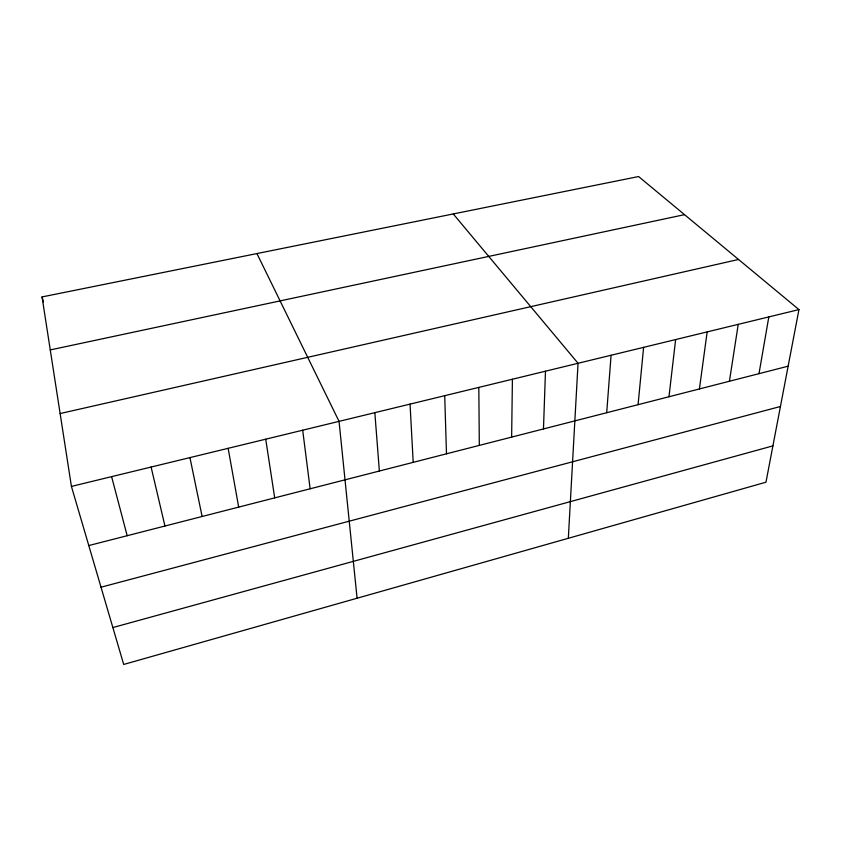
<?xml version="1.0" encoding="UTF-8"?>
<svg xmlns="http://www.w3.org/2000/svg" width="841" height="841" viewBox="0 0 841 841"><rect width="100%" height="100%" fill="white"/><g stroke="black" fill="none" stroke-linecap="round" stroke-linejoin="round"><path stroke-width="1.26" d="M511.633 437.11L512.411 379.228M543.475 428.942L545.483 371.196M568.327 538.282L578.051 363.28L453.267 213.95M606.697 412.731L611.081 355.249M638.067 404.679L643.607 347.344M668.963 396.752L675.638 339.564M699.418 388.952L707.165 331.901M729.42 381.257L738.23 324.353M758.992 373.667L768.821 316.92M798.95 309.593L765.972 482.198L123.701 664.453L71.422 486.413L42.05 296.926L638.592 176.547L798.95 309.593L71.422 486.413M112.862 627.554L772.911 445.877M101.015 587.207L780.437 406.497M88.789 545.557L788.133 366.192M60.121 413.551L738.545 259.47M50.26 349.919L684.521 214.655M256.936 253.561L339.049 421.362L357.089 598.224M42.05 296.926L43.427 301.877M111.601 476.647L127.18 535.706M151.096 467.049L164.952 526.024M189.94 457.609L202.113 516.49M228.142 448.316L238.686 507.112M265.724 439.191L274.692 497.872M302.686 430.203L310.129 488.789M374.834 412.668L379.365 471.034M410.051 404.111L413.194 462.361M444.71 395.69L446.497 453.814M478.823 387.396L479.317 445.394"/></g></svg>
